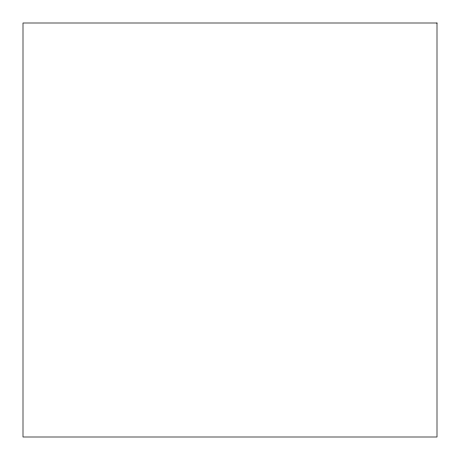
<?xml version="1.0" encoding="UTF-8"?>
<svg xmlns="http://www.w3.org/2000/svg" width="460" height="460" viewBox="0 0 460 460"><rect width="100%" height="100%" fill="white"/><g stroke="black" fill="none" stroke-linecap="round" stroke-linejoin="round"><path stroke-width="0.69" d="M437 23L23 23L23 437L437 437L437 23"/></g></svg>
